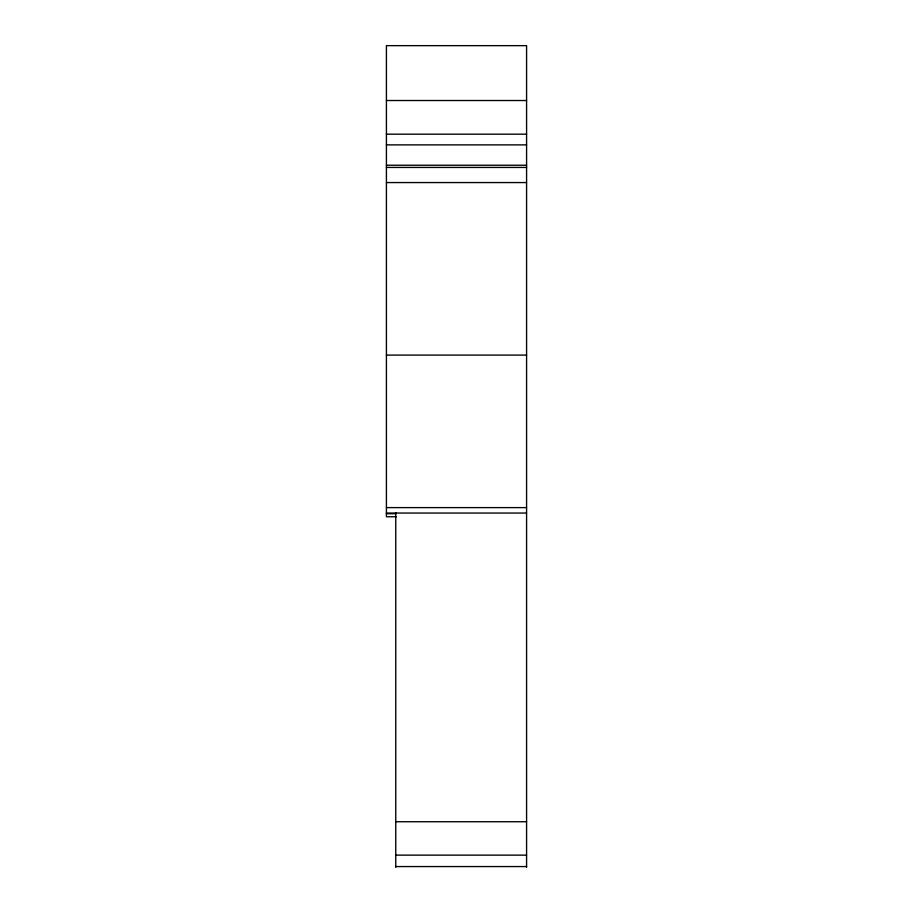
<?xml version="1.0" encoding="UTF-8"?>
<svg xmlns="http://www.w3.org/2000/svg" width="913" height="913" viewBox="0 0 913 913"><rect width="100%" height="100%" fill="white"/><g stroke="black" fill="none" stroke-linecap="round" stroke-linejoin="round"><path stroke-width="1.37" d="M386.416 100.521L526.584 100.521M386.416 134.177L526.584 134.177M386.416 144.882L526.584 144.882M386.416 165.23L526.584 165.23M386.416 167.433L526.584 167.433M386.416 182.566L526.584 182.566M386.416 355.1L526.584 355.1M386.416 507.605L526.584 507.605M386.416 513.049L526.584 513.049M386.416 513.722L395.763 513.722M396.333 516.758L386.416 516.758L386.416 45.65L526.584 45.65L526.584 867.35M395.763 821.734L526.584 821.734M395.763 855.139L526.584 855.139M395.763 866.563L526.584 866.563M395.763 512.604L395.763 867.35"/></g></svg>
